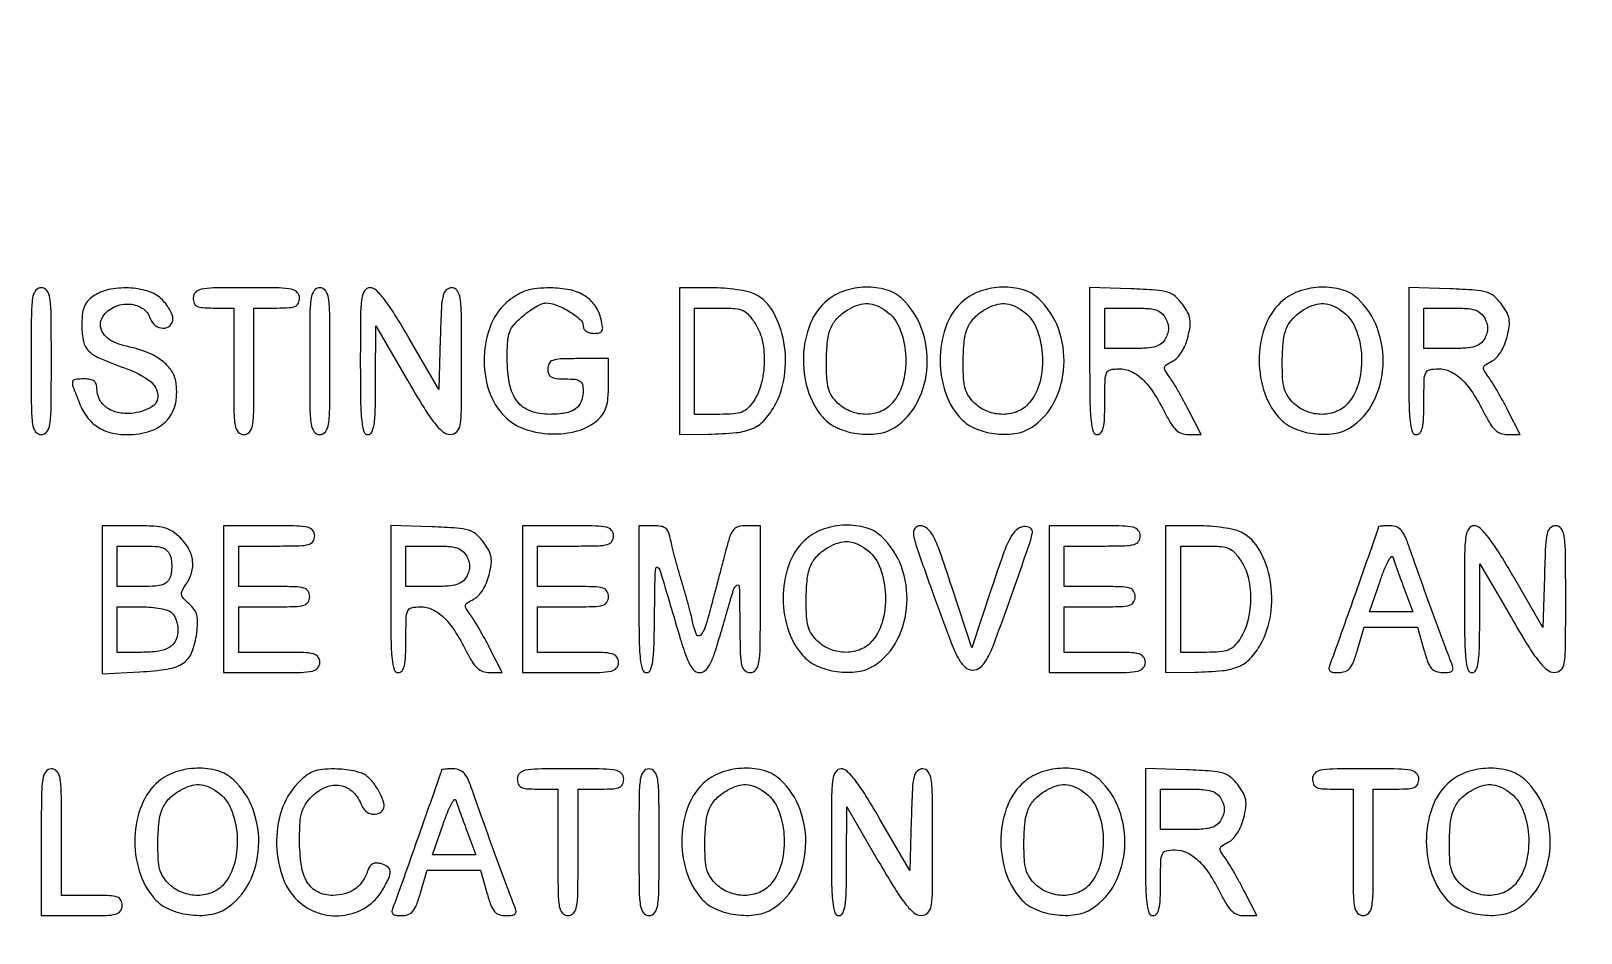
# Model space of a CAD drawing. Extents: x 0 to 1066, y 0 to 761.
# Drawn here: x 820.28 to 846.17, y 127.37 to 142.44 of the extents above; entities that cross this region are included whole.
import ezdxf

# ---------------------------------------------------------------- set-up
doc = ezdxf.new("R2010")
doc.units = 0
doc.header["$MEASUREMENT"] = 0

msp = doc.modelspace()

# ---------------------------------------------------------------- linework, layer by layer
for points in [[(183.390323, 95.266879, 0.000001), (192.989143, 95.254457, 0.000118)], [(479.458836, 95.240684, -0.000004), (502.524384, 95.211821, -0.198594)], [(710.559243, 95.267872, -0.000023), (733.258836, 95.240684, -0.000004), (756.324384, 95.211821, -0.198594)], [(416.092229, 95.24091, -0.000004), (439.072908, 95.212432, -0.198597)], [(542.992229, 95.24091, -0.000004), (565.972908, 95.212432, -0.198597)], [(606.442229, 95.24091, -0.000004), (629.422908, 95.212432, -0.198597)], [(669.892229, 95.24091, -0.000004), (692.872908, 95.212432, -0.198597)]]:
    msp.add_lwpolyline(points, format="xyb")
for points in [[(409.06215, 749.15415), (40.8618, 749.132981), (40.8618, 380.65769), (40.8618, 12.1824), (501.2973, 12.1824), (961.7328, 12.1824), (961.7328, 380.646631), (961.7328, 749.110861), (961.41555, 749.1633, 0.040886), (961.153339, 749.184871, 0.000002), (934.190609, 749.194398, 0.000089), (904.448031, 749.199508, 0.000054), (869.1804, 749.195529, -0.000029), (813.61687, 749.186499, -0.000004), (696.10453, 749.175037, -0.000004), (556.774728, 749.163736, -0.000004)], [(820.2816, 136.9251, 0.002322), (820.285189, 136.152238, 0.031956), (820.305667, 135.872887, 0.123223), (820.356478, 135.746509, 0.240299), (820.4508, 135.6984, 0.240299), (820.545122, 135.746509, 0.123223), (820.595933, 135.872887, 0.031956), (820.616411, 136.152238, 0.002322), (820.62, 136.9251, 0.002322), (820.616411, 137.697962, 0.031956), (820.595933, 137.977312, 0.123223), (820.545122, 138.103691, 0.240299), (820.4508, 138.1518, 0.240299), (820.356478, 138.103691, 0.123223), (820.305667, 137.977312, 0.031956), (820.285189, 137.697962, 0.002322)], [(821.31795, 138.010144, 0.064007), (821.225152, 137.925932, 0.085808), (821.167351, 137.828365, 0.066535), (821.136834, 137.698474, 0.024477), (821.1276, 137.509958, 0.055339), (821.156237, 137.252012, 0.149321), (821.246473, 137.093524, 0.090969), (821.440244, 136.967862, 0.013145), (821.881697, 136.797857, -0.070637), (822.256195, 136.601769, -0.215768), (822.395951, 136.359024, -0.299828), (822.288196, 136.154664, -0.104684), (821.954404, 136.05347, -0.073735), (821.727938, 136.067405, -0.104161), (821.543647, 136.148873, -0.119079), (821.424323, 136.287712, -0.118782), (821.3814, 136.465843, 0.082235), (821.368946, 136.541052, 0.147435), (821.332833, 136.591534, 0.119852), (821.268624, 136.620094, 0.045016), (821.1699, 136.629, 0.028442), (821.015493, 136.62021, 0.327023), (820.973392, 136.581313, 0.139119), (820.980029, 136.502142, 0.005125), (821.089889, 136.219201, 0.065244), (821.218677, 135.989452, 0.088006), (821.392042, 135.826638, 0.085852), (821.61434, 135.730765, 0.059042), (821.887473, 135.6984, 0.079385), (822.276677, 135.760586, 0.130563), (822.554488, 135.941224, 0.137881), (822.696628, 136.227702, 0.093265), (822.696828, 136.594447, 0.114024), (822.613295, 136.785328, 0.079467), (822.44427, 136.950086, 0.063948), (822.194922, 137.0819, 0.038754), (821.873766, 137.174634, -0.060203), (821.657087, 137.247377, -0.103319), (821.506006, 137.362245, -0.141227), (821.441642, 137.501035, -0.162669), (821.466078, 137.644346, -0.149104), (821.639837, 137.817403, -0.123853), (821.894231, 137.879898, -0.133716), (822.133553, 137.8133, -0.183571), (822.271073, 137.639872, 0.153609), (822.352987, 137.523212, 0.157876), (822.486016, 137.476061, 0.194842), (822.601996, 137.519372, 0.210147), (822.6504, 137.629453, 0.093821), (822.636733, 137.701646, 0.037607), (822.592883, 137.79257, 0.035541), (822.529523, 137.886063, 0.037508), (822.454597, 137.967853, 0.118482), (822.22887, 138.096594, 0.061394), (821.906523, 138.148556, 0.060569), (821.574356, 138.120654, 0.10142)], [(822.9888, 137.9826, 0.094959), (823.005363, 137.896174, 0.184152), (823.05225, 137.845125, 0.098846), (823.145239, 137.81973, 0.017388), (823.3272, 137.8134), (823.6656, 137.8134), (823.6656, 136.7559, 0.002827), (823.669331, 136.095941, 0.036854), (823.690134, 135.851737, 0.138781), (823.741394, 135.741268, 0.218517), (823.8348, 135.6984, 0.218517), (823.928206, 135.741268, 0.138781), (823.979466, 135.851737, 0.036854), (824.000269, 136.095941, 0.002827), (824.004, 136.7559), (824.004, 137.8134), (824.3847, 137.8134, 0.013964), (824.594458, 137.819259, 0.090841), (824.696663, 137.84395, 0.188085), (824.747234, 137.894995, 0.102588), (824.7654, 137.9826, 0.193568), (824.728202, 138.075085, 0.15568), (824.633213, 138.126621, 0.043488), (824.424205, 138.147867, 0.003595), (823.8771, 138.1518, 0.003595), (823.329995, 138.147867, 0.043488), (823.120988, 138.126621, 0.15568), (823.025998, 138.075085, 0.193568)], [(824.9346, 136.9251, 0.002322), (824.938189, 136.152238, 0.031956), (824.958667, 135.872887, 0.123223), (825.009478, 135.746509, 0.240299), (825.1038, 135.6984, 0.240299), (825.198122, 135.746509, 0.123223), (825.248933, 135.872887, 0.031956), (825.269411, 136.152238, 0.002322), (825.273, 136.9251, 0.002322), (825.269411, 137.697962, 0.031956), (825.248933, 137.977312, 0.123223), (825.198122, 138.103691, 0.240299), (825.1038, 138.1518, 0.240299), (825.009478, 138.103691, 0.123223), (824.958667, 137.977312, 0.031956), (824.938189, 137.697962, 0.002322)], [(825.7806, 136.9251, 0.003213), (825.784928, 136.251579, 0.022561), (825.803938, 135.924, 0.049302), (825.839853, 135.748277, 0.328801), (825.9075, 135.6984, 0.295501), (825.972872, 135.740731, 0.070336), (826.010606, 135.871431, 0.029944), (826.03064, 136.118994, 0.004715), (826.036237, 136.60785), (826.038074, 137.5173), (826.564987, 136.611157, 0.006242), (826.844361, 136.144224, 0.029041), (827.024082, 135.886937, 0.052989), (827.161326, 135.746438, 0.170079), (827.28225, 135.701707, 0.199339), (827.390531, 135.744473, 0.163117), (827.448225, 135.855906, 0.036571), (827.469304, 136.114781, 0.002034), (827.4726, 136.9251, 0.002367), (827.468969, 137.692272, 0.031318), (827.448584, 137.974583, 0.117824), (827.398777, 138.103277, 0.246563), (827.30636, 138.1518, 0.195513), (827.215555, 138.114882, 0.145553), (827.162252, 138.019456, 0.043894), (827.134739, 137.813193, 0.004128), (827.11601, 137.301918), (827.0919, 136.452036), (826.598717, 137.301918, 0.007787), (826.358638, 137.701183, 0.025041), (826.181801, 137.95581, 0.035073), (826.043947, 138.110718, 0.195814), (825.943067, 138.1518, 0.254619), (825.853061, 138.102788, 0.110911), (825.804551, 137.970958, 0.030502), (825.784287, 137.684786, 0.002427)], [(828.263728, 137.939943, 0.129246), (827.967605, 137.547297, 0.088626), (827.849413, 136.998992, 0.087215), (827.927965, 136.435333, 0.118789), (828.19476, 135.999131, 0.112618), (828.523224, 135.792694, 0.075265), (828.961335, 135.709995, 0.075304), (829.404052, 135.760685, 0.113008), (829.745923, 135.942766, 0.065979), (829.833755, 136.041989, 0.074329), (829.888472, 136.156891, 0.054743), (829.917367, 136.309884, 0.019325), (829.926, 136.533173), (829.926, 136.9674), (829.4184, 136.9674, 0.008455), (829.124702, 136.962433, 0.072107), (828.9954, 136.9392, 0.188641), (828.933868, 136.887932, 0.12648), (828.9108, 136.7982, 0.087745), (828.925799, 136.713392, 0.177212), (828.968963, 136.662236, 0.10769), (829.052566, 136.635953, 0.022514), (829.2069, 136.629, -0.021714), (829.368985, 136.621958, -0.124268), (829.449665, 136.593951, -0.187079), (829.490095, 136.537264, -0.062494), (829.503, 136.43442, -0.091498), (829.469363, 136.252147, -0.148314), (829.373574, 136.128586, -0.113347), (829.203488, 136.058447, -0.041372), (828.94232, 136.0368, -0.086758), (828.619734, 136.093199, -0.145015), (828.399523, 136.255175, -0.116882), (828.273579, 136.540349, -0.045825), (828.234, 136.971289, -0.015089), (828.242647, 137.257768, -0.073154), (828.275895, 137.416558, -0.095003), (828.349351, 137.538579, -0.035007), (828.494291, 137.67898, -0.021479), (828.603086, 137.762817, -0.024071), (828.714726, 137.833663, -0.024321), (828.814591, 137.884228, -0.105406), (828.879192, 137.898, -0.095864), (829.056527, 137.863684, -0.042073), (829.271096, 137.755665, -0.039621), (829.453519, 137.622747, -0.218876), (829.503, 137.515127, 0.137225), (829.516537, 137.466732, 0.104143), (829.554396, 137.426339, 0.087371), (829.611939, 137.399535, 0.065501), (829.681371, 137.3904, 0.051376), (829.774348, 137.399979, 0.224479), (829.817299, 137.432425, 0.158116), (829.82798, 137.495188, 0.023398), (829.803142, 137.62305, 0.090086), (829.700894, 137.85304, 0.105062), (829.528433, 138.018082, 0.089301), (829.27988, 138.116188, 0.048933), (828.9531, 138.148981, 0.02471), (828.733634, 138.138618, 0.049497), (828.563512, 138.104929, 0.05494), (828.415039, 138.041421, 0.038421)], [(831.1104, 136.9251), (831.1104, 135.6984), (831.59685, 135.706833, 0.018847), (832.05982, 135.732333, 0.076273), (832.333229, 135.800681, 0.107083), (832.524418, 135.934469, 0.057946), (832.694622, 136.167364, 0.09461), (832.865613, 136.672018, 0.077415), (832.856201, 137.242631, 0.083451), (832.680567, 137.743065, 0.148656), (832.370384, 138.044803, 0.065462), (832.25804, 138.085266, 0.01784), (832.072059, 138.118974, 0.017725), (831.856431, 138.142391, 0.017594), (831.63915, 138.150553), (831.1104, 138.1518)], [(833.578603, 137.939773, 0.123885), (833.295412, 137.547077, 0.085485), (833.181837, 137.008157, 0.082885), (833.254308, 136.446136, 0.104562), (833.506039, 135.987526, 0.111799), (833.744009, 135.811175, 0.06908), (834.080408, 135.715481, 0.069045), (834.430365, 135.715015, 0.111332), (834.708282, 135.819081, 0.131426), (835.089039, 136.24506, 0.103697), (835.249454, 136.844711, 0.101152), (835.15679, 137.471053, 0.118621), (834.826171, 137.970619, 0.118666), (834.566435, 138.117201, 0.075716), (834.220756, 138.161138, 0.073305), (833.865741, 138.099807, 0.095814)], [(835.862803, 137.939773, 0.123885), (835.579612, 137.547077, 0.085485), (835.466037, 137.008157, 0.082885), (835.538508, 136.446136, 0.104562), (835.790239, 135.987526, 0.111799), (836.028209, 135.811175, 0.06908), (836.364608, 135.715481, 0.069045), (836.714565, 135.715015, 0.111332), (836.992482, 135.819081, 0.131426), (837.373239, 136.24506, 0.103697), (837.533654, 136.844711, 0.101152), (837.44099, 137.471053, 0.118621), (837.110371, 137.970619, 0.118666), (836.850635, 138.117201, 0.075716), (836.504956, 138.161138, 0.073305), (836.149941, 138.099807, 0.095814)], [(837.963, 136.928521, 0.003202), (837.967326, 136.253013, 0.022501), (837.986332, 135.92457, 0.049121), (838.02223, 135.748347, 0.329081), (838.0899, 135.6984, 0.232029), (838.151637, 135.72868, 0.108427), (838.190769, 135.8112, 0.047315), (838.211501, 135.967057, 0.00942), (838.2168, 136.2483, -0.00595), (838.221107, 136.610265, -0.096871), (838.247144, 136.728398, -0.238613), (838.31181, 136.782015, -0.056005), (838.455853, 136.7982, -0.111153), (838.657305, 136.752856, -0.081177), (838.84662, 136.622001, -0.058854), (839.03231, 136.395371, -0.025924), (839.224172, 136.05795, 0.021841), (839.323916, 135.879153, 0.069009), (839.41107, 135.773627, 0.100305), (839.503578, 135.717832, 0.085906), (839.615845, 135.6984), (839.82705, 135.6984), (839.620873, 136.10025, 0.006834), (839.532806, 136.266272, 0.006481), (839.438698, 136.432812, 0.006451), (839.351651, 136.57796, 0.022591), (839.290227, 136.668075, -0.02569), (839.223648, 136.767064, -0.192002), (839.214729, 136.821864, -0.198014), (839.246063, 136.86679, -0.027525), (839.346928, 136.923975, 0.089041), (839.424881, 136.981814, 0.046566), (839.499398, 137.077476, 0.042448), (839.562634, 137.197802, 0.038847), (839.606864, 137.330663, 0.026721), (839.640834, 137.507022, 0.076578), (839.638842, 137.631441, 0.082928), (839.599816, 137.743784, 0.035157), (839.513472, 137.878462, 0.057331), (839.390902, 138.00874, 0.10358), (839.262517, 138.078032, 0.055706), (839.067385, 138.112974, 0.007564), (838.652158, 138.134071), (837.963, 138.158643)], [(841.192603, 137.939773, 0.123885), (840.909412, 137.547077, 0.085485), (840.795837, 137.008157, 0.082885), (840.868308, 136.446136, 0.104562), (841.120039, 135.987526, 0.111799), (841.358009, 135.811175, 0.06908), (841.694408, 135.715481, 0.069045), (842.044365, 135.715015, 0.111332), (842.322282, 135.819081, 0.131426), (842.703039, 136.24506, 0.103697), (842.863454, 136.844711, 0.101152), (842.77079, 137.471053, 0.118621), (842.440171, 137.970619, 0.118666), (842.180435, 138.117201, 0.075716), (841.834756, 138.161138, 0.073305), (841.479741, 138.099807, 0.095814)], [(843.2928, 136.928521, 0.003202), (843.297126, 136.253013, 0.022501), (843.316132, 135.92457, 0.049121), (843.35203, 135.748347, 0.329081), (843.4197, 135.6984, 0.232029), (843.481437, 135.72868, 0.108427), (843.520569, 135.8112, 0.047315), (843.541301, 135.967057, 0.00942), (843.5466, 136.2483, -0.00595), (843.550907, 136.610265, -0.096871), (843.576944, 136.728398, -0.238613), (843.64161, 136.782015, -0.056005), (843.785653, 136.7982, -0.111153), (843.987105, 136.752856, -0.081177), (844.17642, 136.622001, -0.058854), (844.36211, 136.395371, -0.025924), (844.553972, 136.05795, 0.021841), (844.653716, 135.879153, 0.069009), (844.74087, 135.773627, 0.100305), (844.833378, 135.717832, 0.085906), (844.945645, 135.6984), (845.15685, 135.6984), (844.950673, 136.10025, 0.006834), (844.862606, 136.266272, 0.006481), (844.768498, 136.432812, 0.006451), (844.681451, 136.57796, 0.022591), (844.620027, 136.668075, -0.02569), (844.553448, 136.767064, -0.192002), (844.544529, 136.821864, -0.198014), (844.575863, 136.86679, -0.027525), (844.676728, 136.923975, 0.089041), (844.754681, 136.981814, 0.046566), (844.829198, 137.077476, 0.042448), (844.892434, 137.197802, 0.038847), (844.936664, 137.330663, 0.026721), (844.970634, 137.507022, 0.076578), (844.968642, 137.631441, 0.082928), (844.929616, 137.743784, 0.035157), (844.843272, 137.878462, 0.057331), (844.720702, 138.00874, 0.10358), (844.592317, 138.078032, 0.055706), (844.397185, 138.112974, 0.007564), (843.981958, 138.134071), (843.2928, 138.158643)], [(832.385353, 137.53845, -0.090931), (832.497674, 137.256731, -0.056823), (832.527735, 136.901809, -0.056208), (832.476825, 136.543988, -0.081785), (832.34803, 136.253109, -0.053857), (832.254767, 136.139566, -0.102503), (832.155765, 136.075935, -0.073821), (832.018088, 136.045209, -0.018052), (831.78525, 136.0368), (831.3642, 136.0368), (831.3642, 136.9251), (831.3642, 137.8134), (831.788443, 137.8134, -0.017821), (832.038418, 137.804488, -0.090339), (832.172917, 137.769935, -0.111314), (832.272676, 137.693566, -0.033754)], [(834.557697, 137.768039, -0.143223), (834.785398, 137.483723, -0.079931), (834.88786, 137.048553, -0.077332), (834.849665, 136.587418, -0.11509), (834.668396, 136.22715, -0.119537), (834.479984, 136.087595, -0.098447), (834.234327, 136.036952, -0.09388), (833.977877, 136.083662, -0.097006), (833.759603, 136.220747, -0.056872), (833.658683, 136.33984, -0.080028), (833.600787, 136.466196, -0.054705), (833.572963, 136.637924, -0.014142), (833.566491, 136.918697, -0.025001), (833.585555, 137.263555, -0.075567), (833.644982, 137.490538, -0.098225), (833.758437, 137.655405, -0.062967), (833.9445, 137.795819, -0.051006), (834.109266, 137.869158, -0.090781), (834.255914, 137.889195, -0.090761), (834.400171, 137.855981, -0.050966)], [(836.841897, 137.768039, -0.143223), (837.069598, 137.483723, -0.079931), (837.17206, 137.048553, -0.077332), (837.133865, 136.587418, -0.11509), (836.952596, 136.22715, -0.119537), (836.764184, 136.087595, -0.098447), (836.518527, 136.036952, -0.09388), (836.262077, 136.083662, -0.097006), (836.043803, 136.220747, -0.056872), (835.942883, 136.33984, -0.080028), (835.884987, 136.466196, -0.054705), (835.857163, 136.637924, -0.014142), (835.850691, 136.918697, -0.025001), (835.869755, 137.263555, -0.075567), (835.929182, 137.490538, -0.098225), (836.042637, 137.655405, -0.062967), (836.2287, 137.795819, -0.051006), (836.393466, 137.869158, -0.090781), (836.540114, 137.889195, -0.090761), (836.684371, 137.855981, -0.050966)], [(839.232, 137.6442, -0.049536), (839.268162, 137.556826, -0.073486), (839.280253, 137.475, -0.073486), (839.268162, 137.393174, -0.049536), (839.232, 137.3058, -0.09537), (839.163105, 137.220875, -0.100861), (839.068866, 137.169633, -0.059921), (838.923832, 137.143648, -0.014397), (838.679123, 137.1366), (838.2168, 137.1366), (838.2168, 137.475), (838.2168, 137.8134), (838.679123, 137.8134, -0.014397), (838.923832, 137.806352, -0.059921), (839.068866, 137.780367, -0.100861), (839.163105, 137.729125, -0.09537)], [(842.171697, 137.768039, -0.143223), (842.399398, 137.483723, -0.079931), (842.50186, 137.048553, -0.077332), (842.463665, 136.587418, -0.11509), (842.282396, 136.22715, -0.119537), (842.093984, 136.087595, -0.098447), (841.848327, 136.036952, -0.09388), (841.591877, 136.083662, -0.097006), (841.373603, 136.220747, -0.056872), (841.272683, 136.33984, -0.080028), (841.214787, 136.466196, -0.054705), (841.186963, 136.637924, -0.014142), (841.180491, 136.918697, -0.025001), (841.199555, 137.263555, -0.075567), (841.258982, 137.490538, -0.098225), (841.372437, 137.655405, -0.062967), (841.5585, 137.795819, -0.051006), (841.723266, 137.869158, -0.090781), (841.869914, 137.889195, -0.090761), (842.014171, 137.855981, -0.050966)], [(844.5618, 137.6442, -0.049536), (844.597962, 137.556826, -0.073486), (844.610053, 137.475, -0.073486), (844.597962, 137.393174, -0.049536), (844.5618, 137.3058, -0.09537), (844.492905, 137.220875, -0.100861), (844.398666, 137.169633, -0.059921), (844.253632, 137.143648, -0.014397), (844.008923, 137.1366), (843.5466, 137.1366), (843.5466, 137.475), (843.5466, 137.8134), (844.008923, 137.8134, -0.014397), (844.253632, 137.806352, -0.059921), (844.398666, 137.780367, -0.100861), (844.492905, 137.729125, -0.09537)], [(821.466, 132.939653), (821.466, 131.703706), (822.099049, 131.735674, 0.024309), (822.569974, 131.782479, 0.112633), (822.823126, 131.881248, 0.153372), (822.966942, 132.062735, 0.058166), (823.04768, 132.379548, 0.023573), (823.063421, 132.561707, 0.073694), (823.05019, 132.683663, 0.094912), (823.004836, 132.778902, 0.057312), (822.919525, 132.870808, -0.027153), (822.824813, 132.961259, -0.149392), (822.793977, 133.023888, -0.161279), (822.804637, 133.09042, -0.033096), (822.867133, 133.193545, 0.080592), (822.961489, 133.388787, 0.100315), (822.979443, 133.589137, 0.097349), (822.917781, 133.785223, 0.071783), (822.781145, 133.967945, 0.050512), (822.646995, 134.077421, 0.079484), (822.511803, 134.138587, 0.053942), (822.32931, 134.167752, 0.012674), (822.019745, 134.1756), (821.466, 134.1756)], [(823.4964, 132.9489), (823.4964, 131.7222), (824.3001, 131.7222, 0.004147), (824.790809, 131.72627, 0.047763), (824.982188, 131.747803, 0.16431), (825.069594, 131.799393, 0.179874), (825.1038, 131.8914, 0.157888), (825.07426, 131.982616, 0.176663), (824.99805, 132.034162, 0.055952), (824.833178, 132.056253, 0.005351), (824.427, 132.0606), (823.7502, 132.0606), (823.7502, 132.4413), (823.7502, 132.822), (824.3424, 132.822, 0.006583), (824.692292, 132.826607, 0.063075), (824.839425, 132.849193, 0.183695), (824.90827, 132.900626, 0.142406), (824.9346, 132.9912, 0.142406), (824.90827, 133.081774, 0.183695), (824.839425, 133.133207, 0.063075), (824.692292, 133.155793, 0.006583), (824.3424, 133.1604), (823.7502, 133.1604), (823.7502, 133.4988), (823.7502, 133.8372), (824.3847, 133.8372, 0.005909), (824.762726, 133.841667, 0.059311), (824.918738, 133.86399, 0.180365), (824.991256, 133.915488, 0.150217), (825.0192, 134.0064, 0.17273), (824.986527, 134.098157, 0.168559), (824.902875, 134.14975, 0.050222), (824.720322, 134.171449, 0.004487), (824.2578, 134.1756), (823.4964, 134.1756)], [(826.2882, 132.952321, 0.003202), (826.292526, 132.276813, 0.022501), (826.311532, 131.94837, 0.049121), (826.34743, 131.772147, 0.329081), (826.4151, 131.7222, 0.232029), (826.476837, 131.75248, 0.108427), (826.515969, 131.835, 0.047315), (826.536701, 131.990857, 0.00942), (826.542, 132.2721, -0.00595), (826.546307, 132.634065, -0.096871), (826.572344, 132.752198, -0.238613), (826.63701, 132.805815, -0.056005), (826.781053, 132.822, -0.111153), (826.982505, 132.776656, -0.081177), (827.17182, 132.645801, -0.058854), (827.35751, 132.419171, -0.025924), (827.549372, 132.08175, 0.021841), (827.649116, 131.902953, 0.069009), (827.73627, 131.797427, 0.100305), (827.828778, 131.741632, 0.085906), (827.941045, 131.7222), (828.15225, 131.7222), (827.946073, 132.12405, 0.006834), (827.858006, 132.290072, 0.006481), (827.763898, 132.456612, 0.006451), (827.676851, 132.60176, 0.022591), (827.615427, 132.691875, -0.02569), (827.548848, 132.790864, -0.192002), (827.539929, 132.845664, -0.198014), (827.571263, 132.89059, -0.027525), (827.672128, 132.947775, 0.089041), (827.750081, 133.005614, 0.046566), (827.824598, 133.101276, 0.042448), (827.887834, 133.221602, 0.038847), (827.932064, 133.354463, 0.026721), (827.966034, 133.530822, 0.076578), (827.964042, 133.655241, 0.082928), (827.925016, 133.767584, 0.035157), (827.838672, 133.902262, 0.057331), (827.716102, 134.03254, 0.10358), (827.587717, 134.101832, 0.055706), (827.392585, 134.136774, 0.007564), (826.977358, 134.157871), (826.2882, 134.182443)], [(828.4878, 132.9489), (828.4878, 131.7222), (829.2915, 131.7222, 0.004147), (829.782209, 131.72627, 0.047763), (829.973588, 131.747803, 0.16431), (830.060994, 131.799393, 0.179874), (830.0952, 131.8914, 0.157888), (830.06566, 131.982616, 0.176663), (829.98945, 132.034162, 0.055952), (829.824578, 132.056253, 0.005351), (829.4184, 132.0606), (828.7416, 132.0606), (828.7416, 132.4413), (828.7416, 132.822), (829.3338, 132.822, 0.006583), (829.683692, 132.826607, 0.063075), (829.830825, 132.849193, 0.183695), (829.89967, 132.900626, 0.142406), (829.926, 132.9912, 0.142406), (829.89967, 133.081774, 0.183695), (829.830825, 133.133207, 0.063075), (829.683692, 133.155793, 0.006583), (829.3338, 133.1604), (828.7416, 133.1604), (828.7416, 133.4988), (828.7416, 133.8372), (829.3761, 133.8372, 0.005909), (829.754126, 133.841667, 0.059311), (829.910138, 133.86399, 0.180365), (829.982656, 133.915488, 0.150217), (830.0106, 134.0064, 0.17273), (829.977927, 134.098157, 0.168559), (829.894275, 134.14975, 0.050222), (829.711722, 134.171449, 0.004487), (829.2492, 134.1756), (828.4878, 134.1756)], [(830.4336, 132.9489, 0.003213), (830.437928, 132.275379, 0.022561), (830.456938, 131.9478, 0.049302), (830.492853, 131.772077, 0.328801), (830.5605, 131.7222, 0.305395), (830.626734, 131.766816, 0.062503), (830.665002, 131.910464, 0.027449), (830.68681, 132.18036, 0.004264), (830.696037, 132.71625, -0.002416), (830.703385, 133.259722, -0.029471), (830.719446, 133.467143, -0.603012), (830.751212, 133.478714, -0.138127), (830.791691, 133.4142, 0.001112), (831.125207, 132.288584, 0.020238), (831.246804, 131.934451, 0.077221), (831.339019, 131.775377, 0.226588), (831.450337, 131.7222, 0.178321), (831.538545, 131.754692, 0.090477), (831.614367, 131.847602, 0.045479), (831.691022, 132.02248, 0.010027), (831.788609, 132.33555, -0.001209), (832.014905, 133.109315, -0.180504), (832.069726, 133.182317, -0.586533), (832.110768, 133.160353, -0.002598), (832.118921, 132.54705, 0.004063), (832.127082, 132.04401, 0.046466), (832.150247, 131.847291, 0.159576), (832.202538, 131.757336, 0.183972), (832.2948, 131.7222, 0.240299), (832.389122, 131.770309, 0.123223), (832.439933, 131.896687, 0.031956), (832.460411, 132.176038, 0.002322), (832.464, 132.9489), (832.464, 134.1756), (832.229435, 134.1756, 0.057703), (832.099347, 134.160537, 0.150789), (832.019017, 134.113484, 0.102355), (831.961077, 134.016296, 0.018959), (831.90008, 133.81605, 0.000085), (831.853337, 133.638626, 0.000034), (831.78905, 133.394372, 0.000033), (831.719616, 133.13042, 0.000041), (831.655214, 132.88545, -0.009374), (831.541779, 132.484552, -0.115475), (831.462791, 132.348001, -0.538762), (831.395854, 132.359623, -0.053672), (831.337197, 132.54705, 0.012912), (831.310067, 132.667309, 0.003926), (831.262847, 132.848041, 0.003928), (831.206736, 133.049794, 0.004276), (831.148978, 133.245, -0.00492), (831.091494, 133.440206, -0.004529), (831.036202, 133.641959, -0.004526), (830.990171, 133.822701, -0.014927), (830.964481, 133.94295, 0.043617), (830.931578, 134.062863, 0.134321), (830.882998, 134.130621, 0.130778), (830.805829, 134.165234, 0.040414), (830.677798, 134.1756), (830.4336, 134.1756)], [(833.240203, 133.963573, 0.123885), (832.957012, 133.570877, 0.085485), (832.843437, 133.031957, 0.082885), (832.915908, 132.469936, 0.104562), (833.167639, 132.011326, 0.111799), (833.405609, 131.834975, 0.06908), (833.742008, 131.739281, 0.069045), (834.091965, 131.738815, 0.111332), (834.369882, 131.842881, 0.131426), (834.750639, 132.26886, 0.103697), (834.911054, 132.868511, 0.101152), (834.81839, 133.494853, 0.118621), (834.487771, 133.994419, 0.118666), (834.228035, 134.141001, 0.075716), (833.882356, 134.184938, 0.073305), (833.527341, 134.123607, 0.095814)], [(835.37306, 132.97005, 0.003393), (835.636269, 132.255187, 0.031784), (835.770864, 131.956305, 0.088186), (835.881921, 131.813971, 0.185146), (836.010942, 131.7645, 0.171713), (836.137048, 131.809124, 0.097838), (836.241869, 131.934708, 0.035907), (836.362775, 132.199253, 0.004013), (836.589304, 132.822, 0.000902), (836.943612, 133.826658, 0.03521), (837.00598, 134.054796, 0.313686), (836.96954, 134.138301, 0.175088), (836.855983, 134.161882, 0.158568), (836.735143, 134.102547, 0.080982), (836.633365, 133.965342, 0.034439), (836.518542, 133.699535, 0.004852), (836.325455, 133.134366), (835.994966, 132.135432), (835.659971, 133.155516, 0.004319), (835.460281, 133.746321, 0.035828), (835.348519, 134.006155, 0.094668), (835.249992, 134.131389, 0.180786), (835.131713, 134.1756, 0.252582), (835.042296, 134.127352, 0.197186), (835.020918, 134.017257, 0.035219), (835.091213, 133.761269, 0.0019)], [(837.2862, 132.9489), (837.2862, 131.7222), (838.0899, 131.7222, 0.004147), (838.580609, 131.72627, 0.047763), (838.771988, 131.747803, 0.16431), (838.859394, 131.799393, 0.179874), (838.8936, 131.8914, 0.157888), (838.86406, 131.982616, 0.176663), (838.78785, 132.034162, 0.055952), (838.622978, 132.056253, 0.005351), (838.2168, 132.0606), (837.54, 132.0606), (837.54, 132.4413), (837.54, 132.822), (838.1322, 132.822, 0.006583), (838.482092, 132.826607, 0.063075), (838.629225, 132.849193, 0.183695), (838.69807, 132.900626, 0.142406), (838.7244, 132.9912, 0.142406), (838.69807, 133.081774, 0.183695), (838.629225, 133.133207, 0.063075), (838.482092, 133.155793, 0.006583), (838.1322, 133.1604), (837.54, 133.1604), (837.54, 133.4988), (837.54, 133.8372), (838.1745, 133.8372, 0.005909), (838.552526, 133.841667, 0.059311), (838.708538, 133.86399, 0.180365), (838.781056, 133.915488, 0.150217), (838.809, 134.0064, 0.17273), (838.776327, 134.098157, 0.168559), (838.692675, 134.14975, 0.050222), (838.510122, 134.171449, 0.004487), (838.0476, 134.1756), (837.2862, 134.1756)], [(839.232, 132.9489), (839.232, 131.7222), (839.71845, 131.730633, 0.018847), (840.18142, 131.756133, 0.076273), (840.454829, 131.824481, 0.107083), (840.646018, 131.958269, 0.057946), (840.816222, 132.191164, 0.09461), (840.987213, 132.695818, 0.077415), (840.977801, 133.266431, 0.083451), (840.802167, 133.766865, 0.148656), (840.491984, 134.068603, 0.065462), (840.37964, 134.109066, 0.01784), (840.193659, 134.142774, 0.017725), (839.978031, 134.166191, 0.017594), (839.76075, 134.174353), (839.232, 134.1756)], [(842.785195, 134.15445, -0.084799), (842.778691, 134.116434, -0.000052), (842.41272, 133.077662, -0.000388), (842.077176, 132.127928, -0.009822), (841.980175, 131.87025, 0.060048), (841.960583, 131.796519, 0.230938), (841.974832, 131.752662, 0.170663), (842.022925, 131.728554, 0.031659), (842.123179, 131.7222, 0.086283), (842.231294, 131.740997, 0.134827), (842.308123, 131.794959, 0.082591), (842.370196, 131.90197, 0.018432), (842.437668, 132.1029), (842.550076, 132.4836), (842.995043, 132.4836), (843.440011, 132.4836), (843.5466, 132.1029, 0.017944), (843.611985, 131.89799, 0.087286), (843.672212, 131.792531, 0.141822), (843.749434, 131.740152, 0.078722), (843.862746, 131.7222, 0.029308), (843.967892, 131.728368, 0.166988), (844.017622, 131.752276, 0.236769), (844.032464, 131.796066, 0.061225), (844.01269, 131.87025, -0.006965), (843.890401, 132.186606, -0.001209), (843.669145, 132.78804, -0.001323), (843.449417, 133.394787, -0.005089), (843.317652, 133.77375, 0.017403), (843.238881, 133.9835, 0.074917), (843.170122, 134.097275, 0.125362), (843.090416, 134.155172, 0.094981), (842.983849, 134.1756, 0.00999), (842.907684, 134.174078, 0.016528), (842.843552, 134.169387, 0.010464), (842.792448, 134.162862, 0.371455)], [(844.2234, 132.9489, 0.003213), (844.227728, 132.275379, 0.022561), (844.246738, 131.9478, 0.049302), (844.282653, 131.772077, 0.328801), (844.3503, 131.7222, 0.295501), (844.415672, 131.764531, 0.070336), (844.453406, 131.895231, 0.029944), (844.47344, 132.142794, 0.004715), (844.479037, 132.63165), (844.480874, 133.5411), (845.007787, 132.634957, 0.006242), (845.287161, 132.168024, 0.029041), (845.466882, 131.910737, 0.052989), (845.604126, 131.770238, 0.170079), (845.72505, 131.725507, 0.199339), (845.833331, 131.768273, 0.163117), (845.891025, 131.879706, 0.036571), (845.912104, 132.138581, 0.002034), (845.9154, 132.9489, 0.002367), (845.911769, 133.716072, 0.031318), (845.891384, 133.998383, 0.117824), (845.841577, 134.127077, 0.246563), (845.74916, 134.1756, 0.195513), (845.658355, 134.138682, 0.145553), (845.605052, 134.043256, 0.043894), (845.577539, 133.836993, 0.004128), (845.55881, 133.325718), (845.5347, 132.475836), (845.041517, 133.325718, 0.007787), (844.801438, 133.724983, 0.025041), (844.624601, 133.97961, 0.035073), (844.486747, 134.134518, 0.195814), (844.385867, 134.1756, 0.254619), (844.295861, 134.126588, 0.110911), (844.247351, 133.994758, 0.030502), (844.227087, 133.708586, 0.002427)], [(834.219297, 133.791839, -0.143223), (834.446998, 133.507523, -0.079931), (834.54946, 133.072353, -0.077332), (834.511265, 132.611218, -0.11509), (834.329996, 132.25095, -0.119537), (834.141584, 132.111395, -0.098447), (833.895927, 132.060752, -0.09388), (833.639477, 132.107462, -0.097006), (833.421203, 132.244547, -0.056872), (833.320283, 132.36364, -0.080028), (833.262387, 132.489996, -0.054705), (833.234563, 132.661724, -0.014142), (833.228091, 132.942497, -0.025001), (833.247155, 133.287355, -0.075567), (833.306582, 133.514338, -0.098225), (833.420037, 133.679205, -0.062967), (833.6061, 133.819619, -0.051006), (833.770866, 133.892958, -0.090781), (833.917514, 133.912995, -0.090761), (834.061771, 133.879781, -0.050966)], [(822.6081, 133.668, -0.047189), (822.624779, 133.59089, -0.029688), (822.630252, 133.4988, -0.029688), (822.624779, 133.40671, -0.047189), (822.6081, 133.3296, -0.103276), (822.559962, 133.244174, -0.127418), (822.484671, 133.192847, -0.071188), (822.359644, 133.167146, -0.015153), (822.137099, 133.1604), (821.7198, 133.1604), (821.7198, 133.4988), (821.7198, 133.8372), (822.137099, 133.8372, -0.015153), (822.359644, 133.830454, -0.071188), (822.484671, 133.804753, -0.127418), (822.559962, 133.753426, -0.103276)], [(827.5572, 133.668, -0.049536), (827.593362, 133.580626, -0.073486), (827.605453, 133.4988, -0.073486), (827.593362, 133.416974, -0.049536), (827.5572, 133.3296, -0.09537), (827.488305, 133.244675, -0.100861), (827.394066, 133.193433, -0.059921), (827.249032, 133.167448, -0.014397), (827.004323, 133.1604), (826.542, 133.1604), (826.542, 133.4988), (826.542, 133.8372), (827.004323, 133.8372, -0.014397), (827.249032, 133.830152, -0.059921), (827.394066, 133.804167, -0.100861), (827.488305, 133.752925, -0.09537)], [(840.506953, 133.56225, -0.090931), (840.619274, 133.280531, -0.056823), (840.649335, 132.925609, -0.056208), (840.598425, 132.567788, -0.081785), (840.46963, 132.276909, -0.053857), (840.376367, 132.163366, -0.102503), (840.277365, 132.099735, -0.073821), (840.139688, 132.069009, -0.018052), (839.90685, 132.0606), (839.4858, 132.0606), (839.4858, 132.9489), (839.4858, 133.8372), (839.910043, 133.8372, -0.017821), (840.160018, 133.828288, -0.090339), (840.294517, 133.793735, -0.111314), (840.394276, 133.717366, -0.033754)], [(843.211355, 133.13925), (843.361144, 132.7374), (842.998838, 132.7374), (842.636532, 132.7374), (842.814343, 133.251818, -0.011999), (842.885093, 133.441624, -0.026422), (842.950117, 133.582059, -0.047278), (843.000434, 133.658701, -0.601846), (843.02686, 133.653668, 0.009837), (843.048696, 133.587495, 0.001488), (843.095371, 133.456123, 0.001668), (843.151462, 133.301356, 0.001442)], [(822.63348, 132.72048, -0.070395), (822.672394, 132.668739, -0.038897), (822.705179, 132.596594, -0.037889), (822.727531, 132.51677, -0.049362), (822.735, 132.4413, -0.103441), (822.698345, 132.266018, -0.151109), (822.595993, 132.147479, -0.105063), (822.412577, 132.080685, -0.034985), (822.12588, 132.0606), (821.7198, 132.0606), (821.7198, 132.4413), (821.7198, 132.822), (822.12588, 132.822, -0.022886), (822.288785, 132.81454, -0.026473), (822.442496, 132.792179, -0.026952), (822.568695, 132.759781, -0.120635)], [(820.4508, 128.8881), (820.4508, 127.6614), (821.1276, 127.6614, 0.005351), (821.533778, 127.665747, 0.055952), (821.69865, 127.687838, 0.176663), (821.77486, 127.739384, 0.157888), (821.8044, 127.8306, 0.12648), (821.781332, 127.920332, 0.188641), (821.7198, 127.9716, 0.072107), (821.590498, 127.994833, 0.008455), (821.2968, 127.9998), (820.7892, 127.9998), (820.7892, 129.0573, 0.002827), (820.785469, 129.717259, 0.036854), (820.764666, 129.961462, 0.138781), (820.713406, 130.071932, 0.218517), (820.62, 130.1148, 0.240299), (820.525678, 130.066691, 0.123223), (820.474867, 129.940313, 0.031956), (820.454389, 129.660962, 0.002322)], [(822.411403, 129.902773, 0.123885), (822.128212, 129.510077, 0.085485), (822.014637, 128.971157, 0.082885), (822.087108, 128.409136, 0.104562), (822.338839, 127.950526, 0.111799), (822.576809, 127.774175, 0.06908), (822.913208, 127.678481, 0.069045), (823.263165, 127.678015, 0.111332), (823.541082, 127.782081, 0.131426), (823.921839, 128.20806, 0.103697), (824.082254, 128.807711, 0.101152), (823.98959, 129.434053, 0.118621), (823.658971, 129.933619, 0.118666), (823.399235, 130.080201, 0.075716), (823.053556, 130.124138, 0.073305), (822.698541, 130.062807, 0.095814)], [(824.732029, 129.87032, 0.114205), (824.464161, 129.41994, 0.083506), (824.381234, 128.841964, 0.085163), (824.491764, 128.279494, 0.127519), (824.780203, 127.873427, 0.108551), (825.126066, 127.691935, 0.105254), (825.520205, 127.669343, 0.106878), (825.884622, 127.808773, 0.11522), (826.147318, 128.083512, 0.021165), (826.255999, 128.286661, 0.127063), (826.279165, 128.403249, 0.232712), (826.236427, 128.478958, 0.086167), (826.121943, 128.531143, 0.067058), (826.045089, 128.540555, 0.120753), (825.983962, 128.524791, 0.12276), (825.937709, 128.482809, 0.07065), (825.904901, 128.414611, -0.072622), (825.818776, 128.237371, -0.089596), (825.690295, 128.106459, -0.08774), (825.521831, 128.026938, -0.066597), (825.318987, 127.9998, -0.114856), (825.068875, 128.058022, -0.145297), (824.895322, 128.218408, -0.099183), (824.795715, 128.501334, -0.035212), (824.7654, 128.931269, -0.014703), (824.773729, 129.214443, -0.055361), (824.803625, 129.389221, -0.07729), (824.865079, 129.521712, -0.049247), (824.973055, 129.653345, -0.096703), (825.206625, 129.810612, -0.146157), (825.448627, 129.837224, -0.15206), (825.658832, 129.72711, -0.107279), (825.804338, 129.50145, 0.127947), (825.870611, 129.407326, 0.131147), (825.97376, 129.358514, 0.142401), (826.081076, 129.369466, 0.159485), (826.160219, 129.436252, 0.211029), (826.174363, 129.538373, 0.047286), (826.108819, 129.705949, 0.046742), (826.000702, 129.87811, 0.065556), (825.872531, 130.006359, 0.088545), (825.795429, 130.046319, 0.025252), (825.664336, 130.079936, 0.02458), (825.509906, 130.103494, 0.023821), (825.352278, 130.112109, 0.026305), (825.14223, 130.102519, 0.068477), (824.995386, 130.067366, 0.074054), (824.870248, 129.995792, 0.034872)], [(827.134195, 130.09365, -0.084799), (827.127691, 130.055634, -0.000052), (826.76172, 129.016862, -0.000388), (826.426176, 128.067128, -0.009822), (826.329175, 127.80945, 0.060048), (826.309583, 127.735719, 0.230938), (826.323832, 127.691862, 0.170663), (826.371925, 127.667754, 0.031659), (826.472179, 127.6614, 0.086283), (826.580294, 127.680197, 0.134827), (826.657123, 127.734159, 0.082591), (826.719196, 127.84117, 0.018432), (826.786668, 128.0421), (826.899076, 128.4228), (827.344043, 128.4228), (827.789011, 128.4228), (827.8956, 128.0421, 0.017944), (827.960985, 127.83719, 0.087286), (828.021212, 127.731731, 0.141822), (828.098434, 127.679352, 0.078722), (828.211746, 127.6614, 0.029308), (828.316892, 127.667568, 0.166988), (828.366622, 127.691476, 0.236769), (828.381464, 127.735266, 0.061225), (828.36169, 127.80945, -0.006965), (828.239401, 128.125806, -0.001209), (828.018145, 128.72724, -0.001323), (827.798417, 129.333987, -0.005089), (827.666652, 129.71295, 0.017403), (827.587881, 129.9227, 0.074917), (827.519122, 130.036475, 0.125362), (827.439416, 130.094372, 0.094981), (827.332849, 130.1148, 0.00999), (827.256684, 130.113278, 0.016528), (827.192552, 130.108587, 0.010464), (827.141448, 130.102062, 0.371455)], [(828.4032, 129.9456, 0.094959), (828.419763, 129.859174, 0.184152), (828.46665, 129.808125, 0.098846), (828.559639, 129.78273, 0.017388), (828.7416, 129.7764), (829.08, 129.7764), (829.08, 128.7189, 0.002827), (829.083731, 128.058941, 0.036854), (829.104534, 127.814737, 0.138781), (829.155794, 127.704268, 0.218517), (829.2492, 127.6614, 0.218517), (829.342606, 127.704268, 0.138781), (829.393866, 127.814737, 0.036854), (829.414669, 128.058941, 0.002827), (829.4184, 128.7189), (829.4184, 129.7764), (829.7991, 129.7764, 0.013964), (830.008858, 129.782259, 0.090841), (830.111063, 129.80695, 0.188085), (830.161634, 129.857995, 0.102588), (830.1798, 129.9456, 0.193568), (830.142602, 130.038085, 0.15568), (830.047613, 130.089621, 0.043488), (829.838605, 130.110867, 0.003595), (829.2915, 130.1148, 0.003595), (828.744395, 130.110867, 0.043488), (828.535388, 130.089621, 0.15568), (828.440398, 130.038085, 0.193568)], [(830.4336, 128.8881, 0.002322), (830.437189, 128.115238, 0.031956), (830.457667, 127.835887, 0.123223), (830.508478, 127.709509, 0.240299), (830.6028, 127.6614, 0.240299), (830.697122, 127.709509, 0.123223), (830.747933, 127.835887, 0.031956), (830.768411, 128.115238, 0.002322), (830.772, 128.8881, 0.002322), (830.768411, 129.660962, 0.031956), (830.747933, 129.940313, 0.123223), (830.697122, 130.066691, 0.240299), (830.6028, 130.1148, 0.240299), (830.508478, 130.066691, 0.123223), (830.457667, 129.940313, 0.031956), (830.437189, 129.660962, 0.002322)], [(831.548203, 129.902773, 0.123885), (831.265012, 129.510077, 0.085485), (831.151437, 128.971157, 0.082885), (831.223908, 128.409136, 0.104562), (831.475639, 127.950526, 0.111799), (831.713609, 127.774175, 0.06908), (832.050008, 127.678481, 0.069045), (832.399965, 127.678015, 0.111332), (832.677882, 127.782081, 0.131426), (833.058639, 128.20806, 0.103697), (833.219054, 128.807711, 0.101152), (833.12639, 129.434053, 0.118621), (832.795771, 129.933619, 0.118666), (832.536035, 130.080201, 0.075716), (832.190356, 130.124138, 0.073305), (831.835341, 130.062807, 0.095814)], [(833.6484, 128.8881, 0.003213), (833.652728, 128.214579, 0.022561), (833.671738, 127.887, 0.049302), (833.707653, 127.711277, 0.328801), (833.7753, 127.6614, 0.295501), (833.840672, 127.703731, 0.070336), (833.878406, 127.834431, 0.029944), (833.89844, 128.081994, 0.004715), (833.904037, 128.57085), (833.905874, 129.4803), (834.432787, 128.574157, 0.006242), (834.712161, 128.107224, 0.029041), (834.891882, 127.849937, 0.052989), (835.029126, 127.709438, 0.170079), (835.15005, 127.664707, 0.199339), (835.258331, 127.707473, 0.163117), (835.316025, 127.818906, 0.036571), (835.337104, 128.077781, 0.002034), (835.3404, 128.8881, 0.002367), (835.336769, 129.655272, 0.031318), (835.316384, 129.937583, 0.117824), (835.266577, 130.066277, 0.246563), (835.17416, 130.1148, 0.195513), (835.083355, 130.077882, 0.145553), (835.030052, 129.982456, 0.043894), (835.002539, 129.776193, 0.004128), (834.98381, 129.264918), (834.9597, 128.415036), (834.466517, 129.264918, 0.007787), (834.226438, 129.664183, 0.025041), (834.049601, 129.91881, 0.035073), (833.911747, 130.073718, 0.195814), (833.810867, 130.1148, 0.254619), (833.720861, 130.065788, 0.110911), (833.672351, 129.933958, 0.030502), (833.652087, 129.647786, 0.002427)], [(836.878003, 129.902773, 0.123885), (836.594812, 129.510077, 0.085485), (836.481237, 128.971157, 0.082885), (836.553708, 128.409136, 0.104562), (836.805439, 127.950526, 0.111799), (837.043409, 127.774175, 0.06908), (837.379808, 127.678481, 0.069045), (837.729765, 127.678015, 0.111332), (838.007682, 127.782081, 0.131426), (838.388439, 128.20806, 0.103697), (838.548854, 128.807711, 0.101152), (838.45619, 129.434053, 0.118621), (838.125571, 129.933619, 0.118666), (837.865835, 130.080201, 0.075716), (837.520156, 130.124138, 0.073305), (837.165141, 130.062807, 0.095814)], [(838.8936, 128.891521, 0.003202), (838.897926, 128.216013, 0.022501), (838.916932, 127.88757, 0.049121), (838.95283, 127.711347, 0.329081), (839.0205, 127.6614, 0.232029), (839.082237, 127.69168, 0.108427), (839.121369, 127.7742, 0.047315), (839.142101, 127.930057, 0.00942), (839.1474, 128.2113, -0.00595), (839.151707, 128.573265, -0.096871), (839.177744, 128.691398, -0.238613), (839.24241, 128.745015, -0.056005), (839.386453, 128.7612, -0.111153), (839.587905, 128.715856, -0.081177), (839.77722, 128.585001, -0.058854), (839.96291, 128.358371, -0.025924), (840.154772, 128.02095, 0.021841), (840.254516, 127.842153, 0.069009), (840.34167, 127.736627, 0.100305), (840.434178, 127.680832, 0.085906), (840.546445, 127.6614), (840.75765, 127.6614), (840.551473, 128.06325, 0.006834), (840.463406, 128.229272, 0.006481), (840.369298, 128.395812, 0.006451), (840.282251, 128.54096, 0.022591), (840.220827, 128.631075, -0.02569), (840.154248, 128.730064, -0.192002), (840.145329, 128.784864, -0.198014), (840.176663, 128.82979, -0.027525), (840.277528, 128.886975, 0.089041), (840.355481, 128.944814, 0.046566), (840.429998, 129.040476, 0.042448), (840.493234, 129.160802, 0.038847), (840.537464, 129.293663, 0.026721), (840.571434, 129.470022, 0.076578), (840.569442, 129.594441, 0.082928), (840.530416, 129.706784, 0.035157), (840.444072, 129.841462, 0.057331), (840.321502, 129.97174, 0.10358), (840.193117, 130.041032, 0.055706), (839.997985, 130.075974, 0.007564), (839.582758, 130.097071), (838.8936, 130.121643)], [(841.6854, 129.9456, 0.094959), (841.701963, 129.859174, 0.184152), (841.74885, 129.808125, 0.098846), (841.841839, 129.78273, 0.017388), (842.0238, 129.7764), (842.3622, 129.7764), (842.3622, 128.7189, 0.002827), (842.365931, 128.058941, 0.036854), (842.386734, 127.814737, 0.138781), (842.437994, 127.704268, 0.218517), (842.5314, 127.6614, 0.218517), (842.624806, 127.704268, 0.138781), (842.676066, 127.814737, 0.036854), (842.696869, 128.058941, 0.002827), (842.7006, 128.7189), (842.7006, 129.7764), (843.0813, 129.7764, 0.013964), (843.291058, 129.782259, 0.090841), (843.393263, 129.80695, 0.188085), (843.443834, 129.857995, 0.102588), (843.462, 129.9456, 0.193568), (843.424802, 130.038085, 0.15568), (843.329813, 130.089621, 0.043488), (843.120805, 130.110867, 0.003595), (842.5737, 130.1148, 0.003595), (842.026595, 130.110867, 0.043488), (841.817588, 130.089621, 0.15568), (841.722598, 130.038085, 0.193568)], [(843.984403, 129.902773, 0.123885), (843.701212, 129.510077, 0.085485), (843.587637, 128.971157, 0.082885), (843.660108, 128.409136, 0.104562), (843.911839, 127.950526, 0.111799), (844.149809, 127.774175, 0.06908), (844.486208, 127.678481, 0.069045), (844.836165, 127.678015, 0.111332), (845.114082, 127.782081, 0.131426), (845.494839, 128.20806, 0.103697), (845.655254, 128.807711, 0.101152), (845.56259, 129.434053, 0.118621), (845.231971, 129.933619, 0.118666), (844.972235, 130.080201, 0.075716), (844.626556, 130.124138, 0.073305), (844.271541, 130.062807, 0.095814)], [(823.390497, 129.731039, -0.143223), (823.618198, 129.446723, -0.079931), (823.72066, 129.011553, -0.077332), (823.682465, 128.550418, -0.11509), (823.501196, 128.19015, -0.119537), (823.312784, 128.050595, -0.098447), (823.067127, 127.999952, -0.09388), (822.810677, 128.046662, -0.097006), (822.592403, 128.183747, -0.056872), (822.491483, 128.30284, -0.080028), (822.433587, 128.429196, -0.054705), (822.405763, 128.600924, -0.014142), (822.399291, 128.881697, -0.025001), (822.418355, 129.226555, -0.075567), (822.477782, 129.453538, -0.098225), (822.591237, 129.618405, -0.062967), (822.7773, 129.758819, -0.051006), (822.942066, 129.832158, -0.090781), (823.088714, 129.852195, -0.090761), (823.232971, 129.818981, -0.050966)], [(832.527297, 129.731039, -0.143223), (832.754998, 129.446723, -0.079931), (832.85746, 129.011553, -0.077332), (832.819265, 128.550418, -0.11509), (832.637996, 128.19015, -0.119537), (832.449584, 128.050595, -0.098447), (832.203927, 127.999952, -0.09388), (831.947477, 128.046662, -0.097006), (831.729203, 128.183747, -0.056872), (831.628283, 128.30284, -0.080028), (831.570387, 128.429196, -0.054705), (831.542563, 128.600924, -0.014142), (831.536091, 128.881697, -0.025001), (831.555155, 129.226555, -0.075567), (831.614582, 129.453538, -0.098225), (831.728037, 129.618405, -0.062967), (831.9141, 129.758819, -0.051006), (832.078866, 129.832158, -0.090781), (832.225514, 129.852195, -0.090761), (832.369771, 129.818981, -0.050966)], [(837.857097, 129.731039, -0.143223), (838.084798, 129.446723, -0.079931), (838.18726, 129.011553, -0.077332), (838.149065, 128.550418, -0.11509), (837.967796, 128.19015, -0.119537), (837.779384, 128.050595, -0.098447), (837.533727, 127.999952, -0.09388), (837.277277, 128.046662, -0.097006), (837.059003, 128.183747, -0.056872), (836.958083, 128.30284, -0.080028), (836.900187, 128.429196, -0.054705), (836.872363, 128.600924, -0.014142), (836.865891, 128.881697, -0.025001), (836.884955, 129.226555, -0.075567), (836.944382, 129.453538, -0.098225), (837.057837, 129.618405, -0.062967), (837.2439, 129.758819, -0.051006), (837.408666, 129.832158, -0.090781), (837.555314, 129.852195, -0.090761), (837.699571, 129.818981, -0.050966)], [(840.1626, 129.6072, -0.049536), (840.198762, 129.519826, -0.073486), (840.210853, 129.438, -0.073486), (840.198762, 129.356174, -0.049536), (840.1626, 129.2688, -0.09537), (840.093705, 129.183875, -0.100861), (839.999466, 129.132633, -0.059921), (839.854432, 129.106648, -0.014397), (839.609723, 129.0996), (839.1474, 129.0996), (839.1474, 129.438), (839.1474, 129.7764), (839.609723, 129.7764, -0.014397), (839.854432, 129.769352, -0.059921), (839.999466, 129.743367, -0.100861), (840.093705, 129.692125, -0.09537)], [(844.963497, 129.731039, -0.143223), (845.191198, 129.446723, -0.079931), (845.29366, 129.011553, -0.077332), (845.255465, 128.550418, -0.11509), (845.074196, 128.19015, -0.119537), (844.885784, 128.050595, -0.098447), (844.640127, 127.999952, -0.09388), (844.383677, 128.046662, -0.097006), (844.165403, 128.183747, -0.056872), (844.064483, 128.30284, -0.080028), (844.006587, 128.429196, -0.054705), (843.978763, 128.600924, -0.014142), (843.972291, 128.881697, -0.025001), (843.991355, 129.226555, -0.075567), (844.050782, 129.453538, -0.098225), (844.164237, 129.618405, -0.062967), (844.3503, 129.758819, -0.051006), (844.515066, 129.832158, -0.090781), (844.661714, 129.852195, -0.090761), (844.805971, 129.818981, -0.050966)], [(827.560355, 129.07845), (827.710144, 128.6766), (827.347838, 128.6766), (826.985532, 128.6766), (827.163343, 129.191018, -0.011999), (827.234093, 129.380824, -0.026422), (827.299117, 129.521259, -0.047278), (827.349434, 129.597901, -0.601846), (827.37586, 129.592868, 0.009837), (827.397696, 129.526695, 0.001488), (827.444371, 129.395323, 0.001668), (827.500462, 129.240556, 0.001442)]]:
    msp.add_lwpolyline(points, format="xyb", close=True)

doc.saveas('drawing.dxf')
